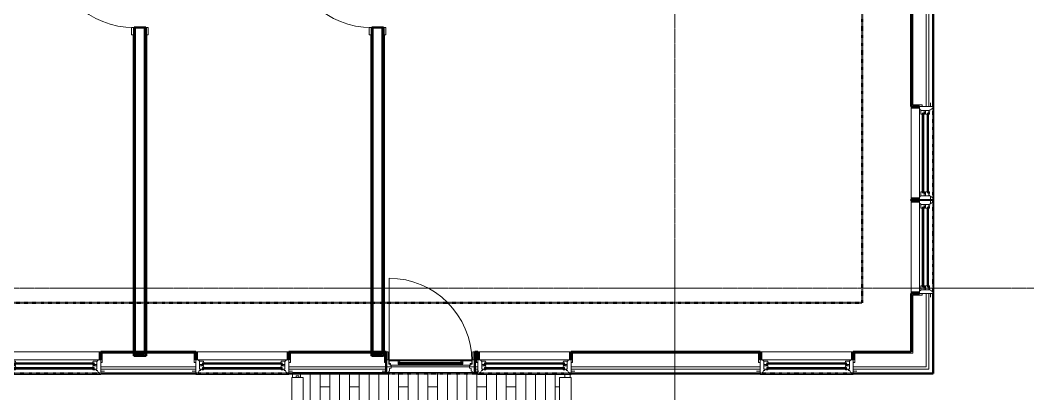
# Model space of a CAD drawing. Header units: inches. Extents: x -4235 to -464, y 9767 to 12347.
# Drawn here: x -2440.6 to -2029.2, y 11239.1 to 11391.6 of the extents above; entities that cross this region are included whole.
import ezdxf

# ---------------------------------------------------------------- set-up
doc = ezdxf.new("R2010")
doc.units = ezdxf.units.IN
doc.header["$MEASUREMENT"] = 0
doc.linetypes.add('Dash 1_16_', pattern=[0.125, 0.0625, -0.0625])
doc.linetypes.add('Grid Line 1_2_', pattern=[0.875, 0.5, -0.125, 0.125, -0.125])
for name, color, linetype, lineweight in [('0-1', 7, 'Continuous', 5), ('0-2', 10, 'Continuous', 9), ('A-DOOR-1', 7, 'Continuous', 9), ('A-DOOR-2', 90, 'Continuous', 20), ('A-DOOR-4', 31, 'Continuous', 9), ('A-DOOR-5', 31, 'Continuous', 20), ('A-DOOR-FRAM', 31, 'Continuous', 20), ('A-DOOR-FRAM-1', 90, 'Continuous', 20), ('A-DOOR-FRAM-2', 31, 'Continuous', 9), ('A-DOOR-GLAZ', 31, 'Continuous', 9), ('A-FLOR-4', 192, 'Continuous', 9), ('A-FLOR-HRAL', 11, 'Continuous', 9), ('A-FLOR-PATT-1', 9, 'Continuous', 9), ('A-GLAZ-1', 151, 'Continuous', 9), ('A-GLAZ-2', 151, 'Continuous', 20), ('A-WALL', 113, 'Continuous', 13), ('A-WALL-1', 250, 'Continuous', 50), ('A-WALL-2', 50, 'Continuous', 13), ('A-WALL-3', 10, 'Continuous', 9), ('A-WALL-4', 254, 'Continuous', 9), ('A-WALL-5', 7, 'Continuous', 9), ('A-WALL-6', 113, 'Continuous', 9), ('A-WALL-7', 113, 'Continuous', 50), ('C-PROP-LINE-1', 91, 'Dash 1_16_', 50), ('S-GRID-1', 1, 'Grid Line 1_2_', 9)]:
    doc.layers.add(name, color=color, linetype=linetype, lineweight=lineweight)

# ---------------------------------------------------------------- blocks, each defined once
blk = doc.blocks.new('SWING - SINGLE - FLUSH - 2-10 x 6-8 - PRIVACY-3199407-BACKGROUND - 3RD FLOOR')
at = {"layer": 'A-DOOR-1'}
blk.add_arc((17, 2.37), 34.07, 93.3657, 180, dxfattribs=at)
at = {"layer": 'A-DOOR-2'}
for p, q in [((15, 2.37), (15, 36.38)), ((17, 36.38), (15, 36.38)), ((17, 2.37), (17, 36.38)), ((17, 2.37), (15, 2.37))]:
    blk.add_line(p, q, dxfattribs=at)
at = {"layer": 'A-DOOR-FRAM-1'}
for p, q in [((-17, 3.37), (-20, 3.37)), ((-20, 3.37), (-20, 2.37)), ((-20, 2.37), (-17, 2.37)), ((-17, 2.37), (-17, 3.37)), ((20, 3.37), (17, 3.37)), ((17, 3.37), (17, 2.37)), ((17, 2.37), (20, 2.37)), ((20, 2.37), (20, 3.37)), ((-17, -2.38), (-20, -2.38)), ((-20, -2.38), (-20, -3.38)), ((-20, -3.38), (-17, -3.38)), ((-17, -3.38), (-17, -2.38)), ((20, -2.38), (17, -2.38)), ((17, -2.38), (17, -3.38)), ((17, -3.38), (20, -3.38)), ((20, -3.38), (20, -2.38))]:
    blk.add_line(p, q, dxfattribs=at)
blk = doc.blocks.new('Basic Wall _ INT - W4BØF - _5_8 GYP - 2X4 WOOD_BATT_ - 5_8 GYP_ - ___-2694562-BACKGROUND - 3RD FLOOR')
at = {"layer": 'A-WALL-3'}
for p, q in [((-2394.12, 11385.65), (-2394.12, 11388.62)), ((-2394.47, 11256.26), (-2394.47, 11254.64)), ((-2394.12, 11254.64), (-2394.12, 11256.26)), ((-2394.54, 11254.64), (-2394.47, 11254.64)), ((-2394.47, 11254.64), (-2394.33, 11254.64)), ((-2394.33, 11254.64), (-2394.26, 11254.64)), ((-2394.15, 11254.64), (-2394.12, 11254.64))]:
    blk.add_line(p, q, dxfattribs=at)
at = {"layer": 'A-WALL-4'}
for p, q in [((-2394.47, 11385.65), (-2394.47, 11256.26)), ((-2394.12, 11256.26), (-2394.12, 11385.65)), ((-2394.54, 11256.26), (-2394.54, 11254.64)), ((-2394.25, 11256.26), (-2394.25, 11254.64)), ((-2394.42, 11254.64), (-2394.54, 11254.64)), ((-2394.33, 11254.64), (-2394.42, 11254.64)), ((-2394.25, 11254.64), (-2394.33, 11254.64)), ((-2394.25, 11254.64), (-2394.25, 11254.64)), ((-2394.17, 11254.64), (-2394.25, 11254.64)), ((-2394.12, 11254.64), (-2394.17, 11254.64))]:
    blk.add_line(p, q, dxfattribs=at)
at = {"layer": 'A-WALL-5'}
for p, q in [((-2394.54, 11385.65), (-2394.54, 11256.26)), ((-2394.25, 11385.65), (-2394.25, 11256.26))]:
    blk.add_line(p, q, dxfattribs=at)
blk = doc.blocks.new('Basic Wall _ INT - W4BØF - _5_8 GYP - 2X4 WOOD_BATT_ - 5_8 GYP_ - ___-2694561-BACKGROUND - 3RD FLOOR')
at = {"layer": 'A-WALL-3'}
for p, q in [((-2389.37, 11385.65), (-2389.37, 11388.62)), ((-2389.37, 11254.64), (-2389.37, 11256.26)), ((-2389.02, 11256.26), (-2389.02, 11254.64)), ((-2389.37, 11254.64), (-2389.35, 11254.64)), ((-2389.23, 11254.64), (-2389.17, 11254.64)), ((-2389.17, 11254.64), (-2389.02, 11254.64)), ((-2389.02, 11254.64), (-2388.96, 11254.64))]:
    blk.add_line(p, q, dxfattribs=at)
at = {"layer": 'A-WALL-4'}
for p, q in [((-2389.37, 11256.26), (-2389.37, 11385.65)), ((-2389.02, 11385.65), (-2389.02, 11256.26)), ((-2389.25, 11254.64), (-2389.25, 11256.26)), ((-2388.96, 11256.26), (-2388.96, 11254.64)), ((-2389.33, 11254.64), (-2389.37, 11254.64)), ((-2389.25, 11254.64), (-2389.33, 11254.64)), ((-2388.96, 11254.64), (-2389.25, 11254.64))]:
    blk.add_line(p, q, dxfattribs=at)
at = {"layer": 'A-WALL-5'}
for p, q in [((-2389.25, 11256.26), (-2389.25, 11385.65)), ((-2388.96, 11385.65), (-2388.96, 11256.26))]:
    blk.add_line(p, q, dxfattribs=at)
blk = doc.blocks.new('Basic Wall _ INT - W4BØF - _5_8 GYP - 2X4 WOOD_BATT_ - 5_8 GYP_ - ___-2694583-BACKGROUND - 3RD FLOOR')
at = {"layer": 'A-WALL-3'}
for p, q in [((-2292.3, 11455.17), (-2292.32, 11455.16)), ((-2292.12, 11455.25), (-2292.18, 11455.22)), ((-2291.97, 11455.31), (-2292.12, 11455.25)), ((-2291.91, 11455.33), (-2291.97, 11455.31)), ((-2292.32, 11422.65), (-2292.32, 11425.65)), ((-2292.32, 11385.65), (-2292.32, 11388.65)), ((-2292.32, 11254.64), (-2292.32, 11256.25)), ((-2291.97, 11256.25), (-2291.97, 11254.64)), ((-2292.32, 11254.64), (-2292.3, 11254.64)), ((-2292.18, 11254.64), (-2292.12, 11254.64)), ((-2292.12, 11254.64), (-2291.97, 11254.64)), ((-2291.97, 11254.64), (-2291.91, 11254.64))]:
    blk.add_line(p, q, dxfattribs=at)
at = {"layer": 'A-WALL-4'}
for p, q in [((-2292.32, 11425.65), (-2292.32, 11455.16)), ((-2291.97, 11455.31), (-2291.97, 11425.65)), ((-2292.32, 11256.26), (-2292.32, 11385.65)), ((-2291.97, 11385.65), (-2291.97, 11256.26)), ((-2292.2, 11254.64), (-2292.2, 11256.25)), ((-2291.91, 11256.25), (-2291.91, 11254.64)), ((-2292.28, 11254.64), (-2292.32, 11254.64)), ((-2292.26, 11254.64), (-2292.28, 11254.64)), ((-2292.24, 11254.64), (-2292.26, 11254.64)), ((-2292.22, 11254.64), (-2292.24, 11254.64)), ((-2292.2, 11254.64), (-2292.22, 11254.64)), ((-2291.91, 11254.64), (-2292.2, 11254.64)), ((-2292.2, 11254.64), (-2292.2, 11254.64))]:
    blk.add_line(p, q, dxfattribs=at)
at = {"layer": 'A-WALL-5'}
for p, q in [((-2292.2, 11425.65), (-2292.2, 11455.21)), ((-2291.91, 11455.33), (-2291.91, 11425.65)), ((-2292.2, 11256.26), (-2292.2, 11385.65)), ((-2291.91, 11385.65), (-2291.91, 11256.26))]:
    blk.add_line(p, q, dxfattribs=at)
at = {"layer": 'A-WALL-5', "flags": 128}
for points in [[(-2292.28, 11455.18), (-2292.26, 11455.19), (-2292.24, 11455.2), (-2292.22, 11455.2), (-2292.21, 11455.21), (-2292.2, 11455.21), (-2292.2, 11455.21)], [(-2292.2, 11455.21), (-2292.18, 11455.22), (-2292.12, 11455.25), (-2292.03, 11455.28), (-2291.91, 11455.33)]]:
    blk.add_lwpolyline(points, dxfattribs=at)
blk = doc.blocks.new('Basic Wall _ INT - W4BØF - _5_8 GYP - 2X4 WOOD_BATT_ - 5_8 GYP_ - ___-2694584-BACKGROUND - 3RD FLOOR')
at = {"layer": 'A-WALL-3'}
for p, q in [((-2297.42, 11453.05), (-2297.49, 11453.02)), ((-2297.28, 11453.11), (-2297.42, 11453.05)), ((-2297.21, 11453.14), (-2297.28, 11453.11)), ((-2297.07, 11453.19), (-2297.1, 11453.18)), ((-2297.42, 11434.37), (-2297.42, 11434.25)), ((-2297.42, 11434.25), (-2297.42, 11434.16)), ((-2297.42, 11434.16), (-2297.42, 11434.1)), ((-2297.42, 11433.95), (-2297.42, 11425.65)), ((-2297.07, 11425.65), (-2297.07, 11433.95)), ((-2297.07, 11385.65), (-2297.07, 11388.65)), ((-2297.42, 11256.26), (-2297.42, 11254.64)), ((-2297.07, 11254.64), (-2297.07, 11256.26)), ((-2297.49, 11254.64), (-2297.42, 11254.64)), ((-2297.42, 11254.64), (-2297.28, 11254.64)), ((-2297.28, 11254.64), (-2297.21, 11254.64)), ((-2297.1, 11254.64), (-2297.07, 11254.64))]:
    blk.add_line(p, q, dxfattribs=at)
at = {"layer": 'A-WALL-4'}
for p, q in [((-2297.42, 11453.05), (-2297.42, 11434.37)), ((-2297.07, 11433.95), (-2297.07, 11453.19)), ((-2297.49, 11434.37), (-2297.49, 11434.25)), ((-2297.49, 11434.25), (-2297.49, 11434.16)), ((-2297.49, 11434.16), (-2297.49, 11434.1)), ((-2297.49, 11433.95), (-2297.49, 11425.65)), ((-2297.2, 11433.95), (-2297.2, 11426.1)), ((-2297.2, 11426.08), (-2297.2, 11425.65)), ((-2297.42, 11385.65), (-2297.42, 11256.26)), ((-2297.07, 11256.26), (-2297.07, 11385.65)), ((-2297.49, 11256.26), (-2297.49, 11254.64)), ((-2297.2, 11256.26), (-2297.2, 11254.64)), ((-2297.2, 11254.64), (-2297.49, 11254.64)), ((-2297.2, 11254.64), (-2297.2, 11254.64)), ((-2297.19, 11254.64), (-2297.2, 11254.64)), ((-2297.16, 11254.64), (-2297.19, 11254.64)), ((-2297.14, 11254.64), (-2297.16, 11254.64)), ((-2297.12, 11254.64), (-2297.14, 11254.64)), ((-2297.07, 11254.64), (-2297.12, 11254.64))]:
    blk.add_line(p, q, dxfattribs=at)
at = {"layer": 'A-WALL-5'}
for p, q in [((-2297.49, 11453.02), (-2297.49, 11434.37)), ((-2297.2, 11453.14), (-2297.2, 11433.95)), ((-2297.49, 11385.65), (-2297.49, 11256.26)), ((-2297.2, 11385.65), (-2297.2, 11256.26))]:
    blk.add_line(p, q, dxfattribs=at)
at = {"layer": 'A-WALL-5', "flags": 128}
for points in [[(-2297.49, 11453.02), (-2297.37, 11453.07), (-2297.28, 11453.11), (-2297.22, 11453.13), (-2297.2, 11453.14)], [(-2297.2, 11453.14), (-2297.2, 11453.14), (-2297.19, 11453.15), (-2297.17, 11453.15), (-2297.16, 11453.16), (-2297.14, 11453.17), (-2297.12, 11453.18)]]:
    blk.add_lwpolyline(points, dxfattribs=at)
blk = doc.blocks.new('CTR - 1st Phase - Unit Layouts_rvt-1-BACKGROUND - 3RD FLOOR')
at = {"layer": 'A-WALL-1'}
for p, q in [((-2394.12, 11388.65), (-2394.12, 11254.64)), ((-2389.37, 11388.65), (-2394.12, 11388.65)), ((-2389.37, 11254.64), (-2389.37, 11388.65)), ((-2297.07, 11388.65), (-2297.07, 11254.64)), ((-2292.32, 11388.65), (-2297.07, 11388.65)), ((-2292.32, 11254.64), (-2292.32, 11388.65)), ((-2394.12, 11254.64), (-2393.5, 11254.64)), ((-2393.5, 11254.64), (-2390, 11254.64)), ((-2390, 11254.64), (-2389.37, 11254.64)), ((-2297.07, 11254.64), (-2296.45, 11254.64)), ((-2296.45, 11254.64), (-2292.95, 11254.64)), ((-2292.95, 11254.64), (-2292.32, 11254.64))]:
    blk.add_line(p, q, dxfattribs=at)
at = {"layer": 'A-WALL-2'}
for p, q in [((-2393.5, 11255.26), (-2393.5, 11388.65)), ((-2390, 11255.26), (-2390, 11388.65)), ((-2296.45, 11255.26), (-2296.45, 11388.65)), ((-2292.95, 11255.26), (-2292.95, 11388.65)), ((-2393.5, 11255.26), (-2390, 11255.26)), ((-2296.45, 11255.26), (-2292.95, 11255.26))]:
    blk.add_line(p, q, dxfattribs=at)
at = {"layer": 'A-WALL-3'}
for p, q in [((-2394.12, 11388.62), (-2394.12, 11385.65)), ((-2389.37, 11385.65), (-2389.37, 11388.62)), ((-2297.07, 11388.65), (-2297.07, 11385.65)), ((-2292.32, 11385.65), (-2292.32, 11388.65)), ((-2394.12, 11385.65), (-2394.12, 11256.26)), ((-2389.37, 11256.26), (-2389.37, 11385.65)), ((-2297.07, 11385.65), (-2297.07, 11256.26)), ((-2292.32, 11256.26), (-2292.32, 11385.65)), ((-2394.12, 11256.26), (-2394.12, 11254.64)), ((-2389.37, 11254.64), (-2389.37, 11256.26)), ((-2297.07, 11256.26), (-2297.07, 11254.64)), ((-2292.32, 11254.64), (-2292.32, 11256.25)), ((-2389.37, 11254.64), (-2394.12, 11254.64)), ((-2292.32, 11254.64), (-2297.07, 11254.64))]:
    blk.add_line(p, q, dxfattribs=at)
at = {"layer": 'A-WALL-4'}
for p, q in [((-2394.12, 11388.65), (-2389.37, 11388.65)), ((-2297.07, 11388.65), (-2292.32, 11388.65))]:
    blk.add_line(p, q, dxfattribs=at)
at = {"layer": '0-2'}
for name in ['Basic Wall _ INT - W4BØF - _5_8 GYP - 2X4 WOOD_BATT_ - 5_8 GYP_ - ___-2694583-BACKGROUND - 3RD FLOOR', 'Basic Wall _ INT - W4BØF - _5_8 GYP - 2X4 WOOD_BATT_ - 5_8 GYP_ - ___-2694584-BACKGROUND - 3RD FLOOR', 'Basic Wall _ INT - W4BØF - _5_8 GYP - 2X4 WOOD_BATT_ - 5_8 GYP_ - ___-2694562-BACKGROUND - 3RD FLOOR', 'Basic Wall _ INT - W4BØF - _5_8 GYP - 2X4 WOOD_BATT_ - 5_8 GYP_ - ___-2694561-BACKGROUND - 3RD FLOOR']:
    blk.add_blockref(name, (0, 0), dxfattribs=at)
for p, rotation in [((-2391.75, 11405.65), 89.99999999998862), ((-2294.7, 11405.65), 89.99999999994733)]:
    blk.add_blockref('SWING - SINGLE - FLUSH - 2-10 x 6-8 - PRIVACY-3199407-BACKGROUND - 3RD FLOOR', p, dxfattribs=dict(at, rotation=rotation))
blk = doc.blocks.new('Window-Double_Hung-Andersen-400_Series-Tilt_Wash - DOUBLE HUNG - COTTAGE - 3RD FLOOR-2888224-BACKGROUND - 3RD FLOOR')
at = {"layer": 'A-GLAZ-1'}
for p, q in [((-16.29, 2.5), (-15.7, 2.5)), ((-16.29, 2.12), (-15.7, 2.12)), ((-16.29, 0.56), (-15.7, 0.56)), ((-16.29, 0.19), (-15.7, 0.19)), ((-15.82, 2.5), (-15.82, 2.12)), ((-15.82, 0.56), (-15.82, 0.19)), ((-15.7, 2.62), (15.7, 2.62)), ((-15.7, 2.5), (15.7, 2.5)), ((-15.7, 2.12), (15.7, 2.12)), ((-15.7, 2), (15.7, 2)), ((-15.7, 0.69), (15.7, 0.69)), ((-15.7, 0.56), (15.7, 0.56)), ((-15.7, 0.19), (15.7, 0.19)), ((-15.7, 0.06), (15.7, 0.06)), ((16.29, 2.5), (15.7, 2.5)), ((16.29, 2.12), (15.7, 2.12)), ((16.29, 0.56), (15.7, 0.56)), ((16.29, 0.19), (15.7, 0.19)), ((15.82, 2.5), (15.82, 2.12)), ((15.82, 0.56), (15.82, 0.19)), ((-19.01, -3.94), (-19.01, -2.44)), ((-19.01, -2.44), (-18.95, -2.44)), ((-18.95, -3.94), (-19.01, -3.94)), ((18.95, -1.06), (-18.95, -1.06)), ((-18.95, -1.06), (-18.95, -4.44)), ((-18.32, -1.06), (-18.32, -4.44)), ((18.32, -1.06), (18.32, -4.44)), ((18.95, -4.44), (18.95, -1.06)), ((18.95, -2.44), (19.01, -2.44)), ((19.01, -3.94), (18.95, -3.94)), ((19.01, -2.44), (19.01, -3.94)), ((-18.95, -4.44), (18.95, -4.44))]:
    blk.add_line(p, q, dxfattribs=at)
at = {"layer": 'A-GLAZ-2'}
for p, q in [((19.01, 4.81), (-19.01, 4.81)), ((-19.01, 4.81), (-19.01, -1.06)), ((-18.2, 4.81), (-18.2, 4)), ((18.2, 4.81), (18.2, 4)), ((19.01, -1.06), (19.01, 4.81)), ((-19.01, 3.44), (-20.51, 3.44)), ((-18.2, 4), (-17.92, 4)), ((-17.92, 4), (-17.61, 3.19)), ((-17.61, 3.19), (-17.14, 3.19)), ((-17.42, 2.75), (-16.57, 2.75)), ((-17.42, 2.75), (-17.42, -0.56)), ((-17.42, 1.37), (-15.86, 1.37)), ((-17.42, 0.81), (-16.57, 0.81)), ((-17.14, 3.19), (-17.14, 2.75)), ((-15.86, 2.97), (-16.57, 2.97)), ((-16.57, 2.62), (-16.57, 2.97)), ((-15.7, 2.62), (-16.57, 2.62)), ((-15.86, 1.03), (-16.57, 1.03)), ((-16.57, 0.69), (-16.57, 1.03)), ((-15.7, 0.69), (-16.57, 0.69)), ((-16.29, 2.62), (-16.29, 2)), ((-15.7, 2), (-16.29, 2)), ((-16.29, 0.69), (-16.29, 0.06)), ((-15.7, 0.06), (-16.29, 0.06)), ((-15.86, 2.97), (-15.7, 2.62)), ((-15.86, 1.37), (-15.7, 2)), ((-15.86, 1.03), (-15.7, 0.69)), ((-15.86, -0.56), (-15.7, 0.06)), ((15.86, 2.97), (15.7, 2.62)), ((15.7, 2.62), (16.57, 2.62)), ((15.7, 2), (16.29, 2)), ((15.86, 1.37), (15.7, 2)), ((15.86, 1.03), (15.7, 0.69)), ((15.7, 0.69), (16.57, 0.69)), ((15.7, 0.06), (16.29, 0.06)), ((15.86, -0.56), (15.7, 0.06)), ((15.86, 2.97), (16.57, 2.97)), ((17.42, 1.37), (15.86, 1.37)), ((15.86, 1.03), (16.57, 1.03)), ((16.29, 2.62), (16.29, 2)), ((16.29, 0.69), (16.29, 0.06)), ((16.57, 2.62), (16.57, 2.97)), ((17.42, 2.75), (16.57, 2.75)), ((16.57, 0.69), (16.57, 1.03)), ((17.42, 0.81), (16.57, 0.81)), ((17.14, 3.19), (17.14, 2.75)), ((17.61, 3.19), (17.14, 3.19)), ((17.42, 2.75), (17.42, -0.56)), ((17.92, 4), (17.61, 3.19)), ((18.2, 4), (17.92, 4)), ((19.01, 3.44), (20.51, 3.44)), ((-19.01, -1.06), (19.01, -1.06)), ((-17.67, -0.78), (-18, -1.06)), ((-17.67, -0.78), (-17.67, -0.56)), ((-17.67, -0.56), (-15.86, -0.56)), ((17.67, -0.56), (15.86, -0.56)), ((17.67, -0.78), (17.67, -0.56)), ((17.67, -0.78), (18, -1.06))]:
    blk.add_line(p, q, dxfattribs=at)
blk = doc.blocks.new('Window-Double_Hung-Andersen-400_Series-Tilt_Wash - DOUBLE HUNG - COTTAGE - 3RD FLOOR-2888547-BACKGROUND - 3RD FLOOR')
at = {"layer": 'A-GLAZ-1'}
for p, q in [((-18.95, 4.44), (18.95, 4.44)), ((-18.95, 1.06), (-18.95, 4.44)), ((-18.32, 1.06), (-18.32, 4.44)), ((18.32, 1.06), (18.32, 4.44)), ((18.95, 4.44), (18.95, 1.06)), ((-19.01, 2.44), (-19.01, 3.94)), ((-19.01, 3.94), (-18.95, 3.94)), ((-18.95, 2.44), (-19.01, 2.44)), ((18.95, 1.06), (-18.95, 1.06)), ((18.95, 3.94), (19.01, 3.94)), ((19.01, 2.44), (18.95, 2.44)), ((19.01, 3.94), (19.01, 2.44)), ((-16.29, -0.19), (-15.7, -0.19)), ((-16.29, -0.56), (-15.7, -0.56)), ((-16.29, -2.13), (-15.7, -2.13)), ((-16.29, -2.5), (-15.7, -2.5)), ((-15.82, -0.56), (-15.82, -0.19)), ((-15.82, -2.5), (-15.82, -2.13)), ((-15.7, -0.06), (15.7, -0.06)), ((-15.7, -0.19), (15.7, -0.19)), ((-15.7, -0.56), (15.7, -0.56)), ((-15.7, -0.69), (15.7, -0.69)), ((-15.7, -2), (15.7, -2)), ((-15.7, -2.13), (15.7, -2.13)), ((-15.7, -2.5), (15.7, -2.5)), ((-15.7, -2.63), (15.7, -2.63)), ((16.29, -0.19), (15.7, -0.19)), ((16.29, -0.56), (15.7, -0.56)), ((16.29, -2.13), (15.7, -2.13)), ((16.29, -2.5), (15.7, -2.5)), ((15.82, -0.56), (15.82, -0.19)), ((15.82, -2.5), (15.82, -2.13))]:
    blk.add_line(p, q, dxfattribs=at)
at = {"layer": 'A-GLAZ-2'}
for p, q in [((-19.01, 1.06), (19.01, 1.06)), ((-19.01, -4.81), (-19.01, 1.06)), ((-17.67, 0.78), (-18, 1.06)), ((-17.67, 0.78), (-17.67, 0.56)), ((-17.67, 0.56), (-15.86, 0.56)), ((-17.42, -2.75), (-17.42, 0.56)), ((-15.86, 0.56), (-15.7, -0.06)), ((15.86, 0.56), (15.7, -0.06)), ((17.67, 0.56), (15.86, 0.56)), ((17.42, -2.75), (17.42, 0.56)), ((17.67, 0.78), (18, 1.06)), ((17.67, 0.78), (17.67, 0.56)), ((19.01, 1.06), (19.01, -4.81)), ((-19.01, -3.44), (-20.51, -3.44)), ((-18.2, -4), (-17.92, -4)), ((-18.2, -4.81), (-18.2, -4)), ((-17.92, -4), (-17.61, -3.19)), ((-17.61, -3.19), (-17.14, -3.19)), ((-17.42, -0.81), (-16.57, -0.81)), ((-17.42, -1.38), (-15.86, -1.38)), ((-17.42, -2.75), (-16.57, -2.75)), ((-17.14, -3.19), (-17.14, -2.75)), ((-16.57, -0.69), (-16.57, -1.03)), ((-15.7, -0.69), (-16.57, -0.69)), ((-15.86, -1.03), (-16.57, -1.03)), ((-16.57, -2.63), (-16.57, -2.97)), ((-15.7, -2.63), (-16.57, -2.63)), ((-15.86, -2.97), (-16.57, -2.97)), ((-16.29, -0.69), (-16.29, -0.06)), ((-15.7, -0.06), (-16.29, -0.06)), ((-16.29, -2.63), (-16.29, -2)), ((-15.7, -2), (-16.29, -2)), ((-15.86, -1.03), (-15.7, -0.69)), ((-15.86, -1.38), (-15.7, -2)), ((-15.86, -2.97), (-15.7, -2.63)), ((15.7, -0.06), (16.29, -0.06)), ((15.86, -1.03), (15.7, -0.69)), ((15.7, -0.69), (16.57, -0.69)), ((15.86, -1.38), (15.7, -2)), ((15.7, -2), (16.29, -2)), ((15.86, -2.97), (15.7, -2.63)), ((15.7, -2.63), (16.57, -2.63)), ((15.86, -1.03), (16.57, -1.03)), ((17.42, -1.38), (15.86, -1.38)), ((15.86, -2.97), (16.57, -2.97)), ((16.29, -0.69), (16.29, -0.06)), ((16.29, -2.63), (16.29, -2)), ((16.57, -0.69), (16.57, -1.03)), ((17.42, -0.81), (16.57, -0.81)), ((16.57, -2.63), (16.57, -2.97)), ((17.42, -2.75), (16.57, -2.75)), ((17.14, -3.19), (17.14, -2.75)), ((17.61, -3.19), (17.14, -3.19)), ((17.92, -4), (17.61, -3.19)), ((18.2, -4), (17.92, -4)), ((18.2, -4.81), (18.2, -4)), ((19.01, -3.44), (20.51, -3.44)), ((19.01, -4.81), (-19.01, -4.81))]:
    blk.add_line(p, q, dxfattribs=at)
blk = doc.blocks.new('Door-Inswing-Andersen-400_Series-Single - 3_ 0-1_8_ x 6_ 7-1_2_ - 3rd floor-V198-BACKGROUND - 3RD FLOOR')
at = {"layer": 'A-DOOR-4'}
blk.add_line((16.87, -0.66), (16.87, -34.41), dxfattribs=at)
blk.add_arc((16.87, -0.66), 33.75, 180, 270, dxfattribs=at)
at = {"layer": 'A-DOOR-5'}
for p, q in [((-16.26, 0.42), (-16.87, 0.41)), ((-16.87, 0.41), (-16.87, -0.66)), ((-16.26, 1.06), (-16.26, 0.42)), ((-16.26, 1.06), (-12.44, 1.06)), ((-13.19, 0.66), (-12.44, 0.66)), ((-13.19, -0.66), (-13.19, 0.66)), ((-12.44, 0.75), (-12.47, 1.06)), ((12.44, 1.06), (-12.44, 1.06)), ((-12.44, 0.66), (-12.44, 0.75)), ((16.26, 1.06), (12.44, 1.06)), ((12.44, 0.75), (12.47, 1.06)), ((12.44, 0.66), (12.44, 0.75)), ((13.19, 0.66), (12.44, 0.66)), ((13.19, -0.66), (13.19, 0.66)), ((16.26, 1.06), (16.26, 0.42)), ((16.26, 0.42), (16.87, 0.41)), ((16.87, 0.41), (16.87, -0.66)), ((-16.87, -0.66), (-12.44, -0.66)), ((-12.44, -0.09), (-13.19, -0.09)), ((-13.19, -0.59), (-12.67, -0.59)), ((-13.19, -0.66), (-13.19, -0.59)), ((-12.67, -0.59), (-12.47, -0.34)), ((-12.47, -0.34), (-12.44, -0.16)), ((-12.44, -0.16), (-12.44, -0.09)), ((12.44, -0.66), (-12.44, -0.66)), ((12.44, -0.09), (13.19, -0.09)), ((12.44, -0.16), (12.44, -0.09)), ((12.47, -0.34), (12.44, -0.16)), ((16.87, -0.66), (12.44, -0.66)), ((12.67, -0.59), (12.47, -0.34)), ((13.19, -0.59), (12.67, -0.59)), ((13.19, -0.66), (13.19, -0.59))]:
    blk.add_line(p, q, dxfattribs=at)
at = {"layer": 'A-DOOR-FRAM'}
for p, q in [((-18.06, 4.75), (-18.06, -1.13)), ((-18.06, 4.75), (-17.03, 4.75)), ((-17.03, 3.63), (-17.03, 4.75)), ((17.03, 3.63), (17.03, 4.75)), ((18.06, 4.75), (17.03, 4.75)), ((18.06, 4.75), (18.06, -1.13)), ((-19.69, 3.44), (-18.06, 3.44)), ((-18.06, 4.05), (-18.06, -1.13)), ((-16.69, 3.39), (-17.03, 3.63)), ((-17.03, 0.66), (-16.45, 0.66)), ((-17.03, -1.13), (-17.03, 0.66)), ((-16.69, 2.39), (-16.69, 3.39)), ((-16, 2.23), (-16.69, 2.39)), ((-16.45, 0.66), (-16.45, 1.09)), ((-16.45, 1.09), (-16, 1.09)), ((-16, 1.09), (-16, 2.23)), ((16, 2.23), (16.69, 2.39)), ((16, 1.09), (16, 2.23)), ((16.45, 1.09), (16, 1.09)), ((16.45, 0.66), (16.45, 1.09)), ((17.03, 0.66), (16.45, 0.66)), ((16.69, 3.39), (17.03, 3.63)), ((16.69, 2.39), (16.69, 3.39)), ((17.03, -1.13), (17.03, 0.66)), ((18.06, -1.13), (18.06, 4.05)), ((19.69, 3.44), (18.06, 3.44)), ((-18.06, -1.13), (-17.94, -1.13)), ((-17.69, -1.13), (-18.06, -1.13)), ((-18.06, -1.13), (-17.03, -1.13)), ((-17.31, -1.13), (17.31, -1.13)), ((18.06, -1.13), (17.03, -1.13)), ((17.94, -1.13), (18.06, -1.13))]:
    blk.add_line(p, q, dxfattribs=at)
at = {"layer": 'A-DOOR-FRAM-2'}
for p, q in [((-17.31, -1.13), (-17.94, -1.13)), ((-17.94, -1.13), (-17.94, -4.44)), ((-17.31, -4.44), (-17.31, -1.13)), ((17.94, -1.13), (17.31, -1.13)), ((17.31, -1.13), (17.31, -4.44)), ((17.94, -4.44), (17.94, -1.13)), ((-17.94, -4.44), (-17.31, -4.44)), ((17.31, -4.44), (17.94, -4.44))]:
    blk.add_line(p, q, dxfattribs=at)
at = {"layer": 'A-DOOR-GLAZ'}
for p, q in [((-12.44, 0.5), (-13.19, 0.5)), ((-13.19, 0.06), (-12.44, 0.06)), ((-12.98, 0.5), (-12.98, 0.06)), ((12.44, 0.66), (-12.44, 0.66)), ((12.44, 0.5), (-12.44, 0.5)), ((12.44, 0.06), (-12.44, 0.06)), ((12.44, 0.5), (13.19, 0.5)), ((13.19, 0.06), (12.44, 0.06)), ((12.98, 0.5), (12.98, 0.06)), ((12.44, -0.09), (-12.44, -0.09))]:
    blk.add_line(p, q, dxfattribs=at)
blk = doc.blocks.new('Railing - Baluster_01-2700443-BACKGROUND - 3RD FLOOR')
at = {"layer": 'A-FLOR-HRAL'}
for p, q in [((-0.59, 1.18), (0.59, 1.18)), ((-0.59, 0.59), (-0.59, 1.18)), ((0.59, 1.18), (0.59, 0.59))]:
    blk.add_line(p, q, dxfattribs=at)
blk = doc.blocks.new('Railing - Railing-2700298-BACKGROUND - 3RD FLOOR')
at = {"layer": 'A-FLOR-HRAL'}
for p, q in [((-2329.76, 11245.78), (-2329.76, 11182.53)), ((-2329.76, 11245.78), (-2329.29, 11245.78)), ((-2329.29, 11245.78), (-2325.51, 11245.78)), ((-2325.51, 11245.78), (-2325.04, 11245.78)), ((-2325.04, 11187.25), (-2325.04, 11245.78)), ((-2220.44, 11245.78), (-2220.44, 11187.25)), ((-2220.44, 11245.78), (-2219.96, 11245.78)), ((-2219.96, 11245.78), (-2216.18, 11245.78)), ((-2216.18, 11245.78), (-2215.71, 11245.78)), ((-2215.71, 11182.53), (-2215.71, 11245.78)), ((-2220.44, 11187.25), (-2325.04, 11187.25)), ((-2329.76, 11182.53), (-2215.71, 11182.53))]:
    blk.add_line(p, q, dxfattribs=at)
for points, knots in [([(-2325.51, 11186.78), (-2325.47, 11186.82), (-2325.41, 11186.88), (-2325.33, 11186.96), (-2325.28, 11187.01), (-2325.25, 11187.04), (-2325.21, 11187.08), (-2325.18, 11187.11), (-2325.15, 11187.13), (-2325.13, 11187.16), (-2325.1, 11187.19), (-2325.07, 11187.22), (-2325.04, 11187.24), (-2325.04, 11187.25), (-2325.04, 11187.25)], [0, 0, 0, 0, 0.166667, 0.25, 0.333333, 0.375, 0.416667, 0.5, 0.541667, 0.583333, 0.666667, 0.75, 0.833333, 1, 1, 1, 1]), ([(-2219.96, 11186.78), (-2220.01, 11186.82), (-2220.07, 11186.88), (-2220.14, 11186.96), (-2220.19, 11187.01), (-2220.23, 11187.04), (-2220.26, 11187.08), (-2220.29, 11187.11), (-2220.32, 11187.13), (-2220.34, 11187.16), (-2220.37, 11187.19), (-2220.4, 11187.22), (-2220.43, 11187.24), (-2220.44, 11187.25), (-2220.44, 11187.25)], [0, 0, 0, 0, 0.166667, 0.25, 0.333333, 0.375, 0.416667, 0.5, 0.541667, 0.583333, 0.666667, 0.75, 0.833333, 1, 1, 1, 1]), ([(-2329.76, 11182.53), (-2329.76, 11182.53), (-2329.75, 11182.54), (-2329.73, 11182.56), (-2329.7, 11182.59), (-2329.67, 11182.62), (-2329.64, 11182.64), (-2329.62, 11182.67), (-2329.58, 11182.71), (-2329.53, 11182.75), (-2329.5, 11182.79), (-2329.46, 11182.83), (-2329.39, 11182.9), (-2329.33, 11182.96), (-2329.29, 11183)], [0, 0, 0, 0, 0.166667, 0.25, 0.333333, 0.416667, 0.458333, 0.5, 0.583333, 0.666667, 0.708333, 0.75, 0.833333, 1, 1, 1, 1]), ([(-2215.71, 11182.53), (-2215.71, 11182.53), (-2215.72, 11182.54), (-2215.75, 11182.56), (-2215.77, 11182.59), (-2215.8, 11182.62), (-2215.83, 11182.64), (-2215.86, 11182.67), (-2215.9, 11182.71), (-2215.94, 11182.75), (-2215.97, 11182.79), (-2216.01, 11182.83), (-2216.08, 11182.9), (-2216.14, 11182.96), (-2216.18, 11183)], [0, 0, 0, 0, 0.166667, 0.25, 0.333333, 0.416667, 0.458333, 0.5, 0.583333, 0.666667, 0.708333, 0.75, 0.833333, 1, 1, 1, 1])]:
    blk.add_open_spline(points, degree=3, knots=knots, dxfattribs=at)
blk.add_blockref('Railing - Baluster_01-2700443-BACKGROUND - 3RD FLOOR', (-2327.4, 11245.19))
blk = doc.blocks.new('Family - ___-2835860-BACKGROUND - 3RD FLOOR')
at = {"layer": 'C-PROP-LINE-1'}
for q in [(-2067.92, 12118.59), (-3401.42, 11247.39)]:
    blk.add_line((-2067.92, 11247.39), q, dxfattribs=at)
blk = doc.blocks.new('Family - ___-2835903-BACKGROUND - 3RD FLOOR')
at = {"layer": 'C-PROP-LINE-1'}
for q in [(-2096.82, 12089.69), (-3400.92, 11276.29)]:
    blk.add_line((-2096.82, 11276.29), q, dxfattribs=at)
blk = doc.blocks.new('Family - ___-2835932-BACKGROUND - 3RD FLOOR')
at = {"layer": 'C-PROP-LINE-1'}
for q in [(-2067.92, 12118.59), (-3401.42, 11247.39)]:
    blk.add_line((-2067.92, 11247.39), q, dxfattribs=at)

msp = doc.modelspace()

# ---------------------------------------------------------------- hatches: boundary and pattern name
at = {"layer": 'A-FLOR-PATT-1'}
h = msp.add_hatch(dxfattribs=at)
h.set_pattern_fill('FP_31', color=256, style=0, pattern_type=2)
h.set_pattern_definition([(90, (-1554.201, 12289.889), (-4, 2e-16), []), (180, (-1554.201, 12289.889), (-8, -8), [4, -28]), (180, (-1558.201, 12305.889), (-8, -8), [4, -28])])
h.paths.add_polyline_path([(-2221.34, 11187.25), (-2220.44, 11187.25), (-2220.42, 11245.78), (-2216.07, 11245.78), (-2216.07, 11247.01), (-2253.74, 11247.01), (-2253.74, 11247.78), (-2329.4, 11247.78), (-2329.4, 11245.78), (-2327.99, 11245.78), (-2327.99, 11246.37), (-2326.81, 11246.37), (-2326.81, 11245.78), (-2325.04, 11245.78), (-2325, 11187.25), (-2221.35, 11187.25)], flags=0)

# ---------------------------------------------------------------- linework, layer by layer
at = {"layer": 'A-FLOR-4'}
for p, q in [((-2253.74, 11247.78), (-2329.4, 11247.78)), ((-2329.4, 11247.78), (-2329.4, 11247.64)), ((-2291.19, 11250.14), (-2255.06, 11250.14)), ((-2329.4, 11247.63), (-2329.4, 11245.78)), ((-2216.07, 11245.78), (-2216.07, 11247.01))]:
    msp.add_line(p, q, dxfattribs=at)
at = {"layer": 'A-WALL'}
for p, q in [((-2076.17, 11432.95), (-2076.17, 11357.03)), ((-2070.67, 11356.4), (-2070.67, 11433.58)), ((-2069.67, 11356.4), (-2069.67, 11433.58)), ((-2068.17, 11356.4), (-2068.17, 11433.58)), ((-2076.17, 11357.03), (-2072.36, 11357.03)), ((-2072.36, 11356.4), (-2072.36, 11357.03)), ((-2072.36, 11318), (-2072.36, 11318.38)), ((-2070.67, 11318), (-2070.67, 11318.38)), ((-2069.67, 11318), (-2069.67, 11318.38)), ((-2068.17, 11318), (-2068.17, 11318.38)), ((-2076.17, 11279.35), (-2076.17, 11255.64)), ((-2072.36, 11279.35), (-2076.17, 11279.35)), ((-2072.36, 11279.35), (-2072.36, 11279.98)), ((-2070.67, 11250.14), (-2070.67, 11279.98)), ((-2069.67, 11249.14), (-2069.67, 11279.98)), ((-2068.17, 11247.64), (-2068.17, 11279.98)), ((-2407.09, 11255.64), (-2407.09, 11251.83)), ((-2369.56, 11255.64), (-2407.09, 11255.64)), ((-2369.56, 11251.83), (-2369.56, 11255.64)), ((-2330.29, 11255.64), (-2330.29, 11251.83)), ((-2291.81, 11255.64), (-2330.29, 11255.64)), ((-2291.81, 11251.83), (-2291.81, 11255.64)), ((-2254.44, 11255.64), (-2254.44, 11251.83)), ((-2254.36, 11255.64), (-2254.44, 11255.64)), ((-2254.36, 11251.83), (-2254.36, 11255.64)), ((-2215.09, 11255.64), (-2215.09, 11251.83)), ((-2139.16, 11255.64), (-2215.09, 11255.64)), ((-2139.16, 11251.83), (-2139.16, 11255.64)), ((-2099.89, 11255.64), (-2099.89, 11251.83)), ((-2076.17, 11255.64), (-2099.89, 11255.64)), ((-2407.71, 11251.83), (-2407.09, 11251.83)), ((-2407.71, 11250.14), (-2368.94, 11250.14)), ((-2407.71, 11249.14), (-2368.94, 11249.14)), ((-2369.56, 11251.83), (-2368.94, 11251.83)), ((-2330.91, 11251.83), (-2330.29, 11251.83)), ((-2330.91, 11250.14), (-2291.19, 11250.14)), ((-2330.91, 11249.14), (-2291.19, 11249.14)), ((-2291.81, 11251.83), (-2291.19, 11251.83)), ((-2255.06, 11251.83), (-2254.44, 11251.83)), ((-2255.06, 11250.14), (-2253.74, 11250.14)), ((-2255.06, 11249.14), (-2253.74, 11249.14)), ((-2254.36, 11251.83), (-2253.74, 11251.83)), ((-2215.71, 11251.83), (-2215.09, 11251.83)), ((-2215.71, 11250.14), (-2138.54, 11250.14)), ((-2215.71, 11249.14), (-2138.54, 11249.14)), ((-2139.16, 11251.83), (-2138.54, 11251.83)), ((-2100.51, 11251.83), (-2099.89, 11251.83)), ((-2100.51, 11250.14), (-2070.67, 11250.14)), ((-2100.51, 11249.14), (-2069.67, 11249.14)), ((-2407.71, 11247.64), (-2368.94, 11247.64)), ((-2330.91, 11247.64), (-2291.19, 11247.64)), ((-2255.06, 11247.64), (-2253.74, 11247.64)), ((-2215.71, 11247.64), (-2138.54, 11247.64)), ((-2100.51, 11247.64), (-2068.17, 11247.64))]:
    msp.add_line(p, q, dxfattribs=at)
at = {"layer": 'A-WALL-6'}
for p, q in [((-2076.8, 11356.34), (-2076.8, 11356.4)), ((-2076.8, 11318.38), (-2076.8, 11318.44)), ((-2076.8, 11317.94), (-2076.8, 11318)), ((-2076.8, 11279.98), (-2076.8, 11280.04)), ((-2407.77, 11256.26), (-2407.71, 11256.26)), ((-2368.94, 11256.26), (-2368.87, 11256.26)), ((-2330.97, 11256.26), (-2330.91, 11256.26)), ((-2253.74, 11256.26), (-2253.67, 11256.26)), ((-2215.77, 11256.26), (-2215.71, 11256.26)), ((-2138.54, 11256.26), (-2138.47, 11256.26)), ((-2100.57, 11256.26), (-2100.51, 11256.26))]:
    msp.add_line(p, q, dxfattribs=at)
at = {"layer": 'A-WALL-7'}
for p, q in [((-2076.8, 11433.58), (-2076.8, 11356.4)), ((-2067.92, 11356.4), (-2067.92, 11433.58)), ((-2076.8, 11356.4), (-2073.42, 11356.4)), ((-2076.8, 11318.38), (-2076.8, 11318)), ((-2073.42, 11318.38), (-2076.8, 11318.38)), ((-2076.8, 11318), (-2073.42, 11318)), ((-2067.92, 11318), (-2067.92, 11318.38)), ((-2076.8, 11279.98), (-2076.8, 11256.26)), ((-2073.42, 11279.98), (-2076.8, 11279.98)), ((-2067.92, 11247.39), (-2067.92, 11279.98)), ((-2368.94, 11256.26), (-2407.71, 11256.26)), ((-2407.71, 11256.26), (-2407.71, 11252.89)), ((-2368.94, 11252.89), (-2368.94, 11256.26)), ((-2291.19, 11256.26), (-2330.91, 11256.26)), ((-2330.91, 11256.26), (-2330.91, 11252.89)), ((-2291.19, 11247.39), (-2291.19, 11256.26)), ((-2253.74, 11256.26), (-2255.06, 11256.26)), ((-2255.06, 11256.26), (-2255.06, 11247.39)), ((-2253.74, 11252.89), (-2253.74, 11256.26)), ((-2138.54, 11256.26), (-2215.71, 11256.26)), ((-2215.71, 11256.26), (-2215.71, 11252.89)), ((-2138.54, 11252.89), (-2138.54, 11256.26)), ((-2076.8, 11256.26), (-2100.51, 11256.26)), ((-2100.51, 11256.26), (-2100.51, 11252.89)), ((-2407.71, 11247.39), (-2368.94, 11247.39)), ((-2330.91, 11247.39), (-2291.19, 11247.39)), ((-2255.06, 11247.39), (-2253.74, 11247.39)), ((-2215.71, 11247.39), (-2138.54, 11247.39)), ((-2100.51, 11247.39), (-2067.92, 11247.39))]:
    msp.add_line(p, q, dxfattribs=at)
at = {"layer": 'S-GRID-1'}
for p, q in [((-2173.32, 9836.18), (-2173.32, 12297.93)), ((-464.45, 11282.19), (-4185.7, 11282.19))]:
    msp.add_line(p, q, dxfattribs=at)

# ---------------------------------------------------------------- block references
at = {"layer": '0-1'}
msp.add_blockref('CTR - 1st Phase - Unit Layouts_rvt-1-BACKGROUND - 3RD FLOOR', (0, 0), dxfattribs=at)
at = {"layer": 'A-DOOR-4', "rotation": 180}
msp.add_blockref('Door-Inswing-Andersen-400_Series-Single - 3_ 0-1_8_ x 6_ 7-1_2_ - 3rd floor-V198-BACKGROUND - 3RD FLOOR', (-2273.12, 11251.83), dxfattribs=at)
at = {"layer": 'A-FLOR-HRAL'}
msp.add_blockref('Railing - Railing-2700298-BACKGROUND - 3RD FLOOR', (0, 0), dxfattribs=at)
at = {"layer": 'A-GLAZ-1'}
for p, rotation in [((-2072.36, 11337.39), 269.9999999999999), ((-2072.36, 11298.99), 269.9999999999999), ((-2426.72, 11251.83), 180), ((-2119.52, 11251.83), 180)]:
    msp.add_blockref('Window-Double_Hung-Andersen-400_Series-Tilt_Wash - DOUBLE HUNG - COTTAGE - 3RD FLOOR-2888224-BACKGROUND - 3RD FLOOR', p, dxfattribs=dict(at, rotation=rotation))
for p in [(-2349.92, 11251.83), (-2234.72, 11251.83)]:
    msp.add_blockref('Window-Double_Hung-Andersen-400_Series-Tilt_Wash - DOUBLE HUNG - COTTAGE - 3RD FLOOR-2888547-BACKGROUND - 3RD FLOOR', p, dxfattribs=at)
at = {"layer": 'C-PROP-LINE-1'}
for name in ['Family - ___-2835860-BACKGROUND - 3RD FLOOR', 'Family - ___-2835932-BACKGROUND - 3RD FLOOR', 'Family - ___-2835903-BACKGROUND - 3RD FLOOR']:
    msp.add_blockref(name, (0, 0), dxfattribs=at)

doc.saveas('drawing.dxf')
